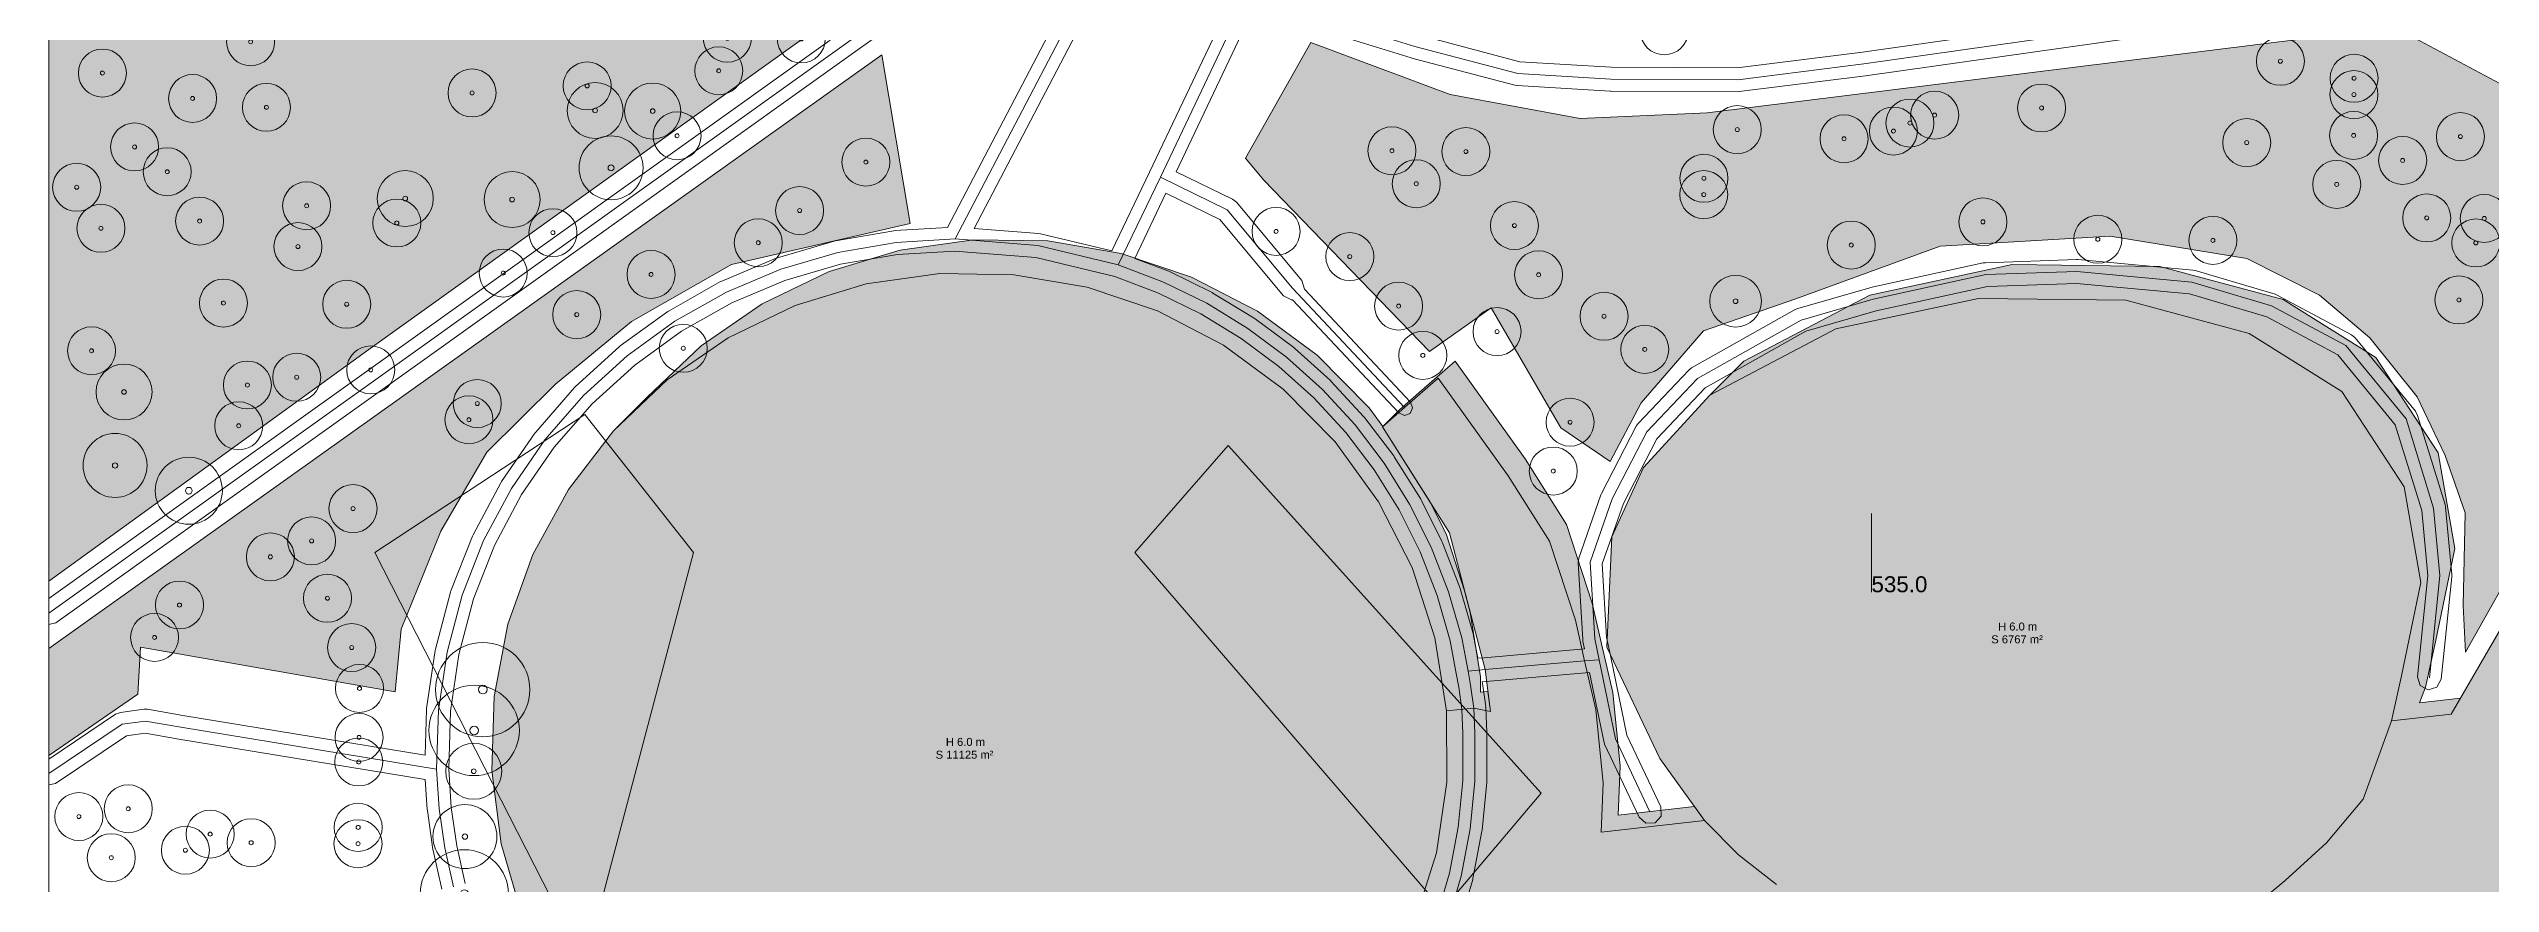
# Model space of a CAD drawing. Header units: metres. Extents: x -6 to 971, y -3 to 1031.
# Drawn here: x 0 to 305.1, y 154.2 to 258.5 of the extents above; entities that cross this region are included whole.
import ezdxf

# ---------------------------------------------------------------- set-up
doc = ezdxf.new("R2010")
doc.units = ezdxf.units.M
doc.header["$MEASUREMENT"] = 0
for name, color, linetype, lineweight, true_color in [('TPX_BUILDING_AREAS_TEXT', 7, 'CONTINUOUS', 0, 0x000000), ('TPX_BUILDING_HEIGHTS_TEXT', 7, 'CONTINUOUS', 0, 0x000000), ('TPX_BUILDINGS', 7, 'CONTINUOUS', 0, 0x000000), ('TPX_BUILDINGS_HATCH', 7, 'CONTINUOUS', 0, 0xf0f0f0), ('TPX_BUILDINGS_SHADOWS_HATCH', 7, 'CONTINUOUS', 0, 0x000000), ('TPX_BUILDINGS_SHADOWS_OUTLINES', 7, 'CONTINUOUS', 0, 0x000000), ('TPX_CONTOUR_LINES_5M', 7, 'CONTINUOUS', 0, 0x969696), ('TPX_CONTOUR_LINES_5M_TEXT', 7, 'CONTINUOUS', 0, 0x000000), ('TPX_FRAME_PROJECT', 7, 'CONTINUOUS', 0, 0x000000), ('TPX_ROADS_AXES', 7, 'CONTINUOUS', 0, 0x323232), ('TPX_ROADS_CONTOURS', 7, 'CONTINUOUS', 0, 0x646464), ('TPX_VEGETATION_GREEN_SPACES', 7, 'CONTINUOUS', 0, 0x58ba48), ('TPX_VEGETATION_GREEN_SPACES_HATCH', 7, 'CONTINUOUS', 0, 0x58ba48), ('TPX_VEGETATION_TREES_INDIVIDUAL', 7, 'CONTINUOUS', 0, 0x136734)]:
    doc.layers.add(name, color=color, linetype=linetype, lineweight=lineweight, true_color=true_color)
doc.styles.add('TPX_TEXTE', font='arial.ttf')

# ---------------------------------------------------------------- blocks, each defined once
blk = doc.blocks.new('TREETR003_CR040')
at = {"layer": 'TPX_VEGETATION_TREES_INDIVIDUAL'}
for radius in [4, 0.3333333333333333]:
    blk.add_circle((0, 0, 0.0361), radius, dxfattribs=at)
blk = doc.blocks.new('TREETR005_CR059')
at = {"layer": 'TPX_VEGETATION_TREES_INDIVIDUAL'}
for radius in [5.89, 0.5416666666666666]:
    blk.add_circle((0, 0, 0.0361), radius, dxfattribs=at)
blk = doc.blocks.new('TREETR004_CR042')
at = {"layer": 'TPX_VEGETATION_TREES_INDIVIDUAL'}
for radius in [4.19, 0.4166666666666667]:
    blk.add_circle((0, 0, 0.0361), radius, dxfattribs=at)
blk = doc.blocks.new('TREETR003_CR035')
at = {"layer": 'TPX_VEGETATION_TREES_INDIVIDUAL'}
for radius in [3.5, 0.2916666666666667]:
    blk.add_circle((0, 0, 0.0361), radius, dxfattribs=at)
blk = doc.blocks.new('TREETR004_CR040')
at = {"layer": 'TPX_VEGETATION_TREES_INDIVIDUAL'}
for radius in [4, 0.375]:
    blk.add_circle((0, 0, 0.0361), radius, dxfattribs=at)
blk = doc.blocks.new('TREETR003_CR032')
at = {"layer": 'TPX_VEGETATION_TREES_INDIVIDUAL'}
for radius in [3.23, 0.2916666666666667]:
    blk.add_circle((0, 0, 0.0361), radius, dxfattribs=at)
blk = doc.blocks.new('TREETR005_CR057')
at = {"layer": 'TPX_VEGETATION_TREES_INDIVIDUAL'}
for radius in [5.65, 0.5416666666666666]:
    blk.add_circle((0, 0, 0.0361), radius, dxfattribs=at)
blk = doc.blocks.new('TREETR003_CR030')
at = {"layer": 'TPX_VEGETATION_TREES_INDIVIDUAL'}
for radius in [3, 0.25]:
    blk.add_circle((0, 0, 0.0361), radius, dxfattribs=at)
blk = doc.blocks.new('TREETR005_CR055')
at = {"layer": 'TPX_VEGETATION_TREES_INDIVIDUAL'}
for radius in [5.51, 0.5]:
    blk.add_circle((0, 0, 0.0361), radius, dxfattribs=at)

msp = doc.modelspace()

# ---------------------------------------------------------------- hatches: boundary and pattern name
at = {"layer": 'TPX_BUILDINGS_HATCH'}
for points in [[(55.67190453025978, 177.52365274634212), (55.38223358604591, 168.28234644141048), (56.5293044707505, 159.11593408789486), (59.0960998198716, 150.24625940527767), (63.00785061332863, 141.86246938910335), (68.18052956077736, 134.18705244269222), (74.48192879173439, 127.40970678534359), (81.76983925316017, 121.67588873114437), (89.85419079277199, 117.13151617255062), (98.54469582054298, 113.90033884253353), (107.64085670921486, 112.0397011777386), (116.91335293266457, 111.59613580908626), (126.15179439994972, 112.59382982458919), (135.10696979973, 115.00191755499691), (143.59646507713478, 118.76672620978206), (151.38947197410744, 123.77962560858577), (160.16074272606056, 131.97535963263363), (166.00927063438576, 139.87766237463802), (170.4682578704087, 148.635664655827), (173.42039295646828, 157.9955575009808), (174.72072884056251, 166.81707258429378), (174.69132229301613, 175.73999757971615), (173.23740669700783, 184.86499757971615), (170.39207264396828, 193.64863844122738), (166.2013826033799, 201.90205068793148), (160.7876567504136, 209.40238542761654), (154.26417633506935, 215.98229665961117), (146.80165192100685, 221.47389097418636), (138.57122227165382, 225.75360651221126), (129.78241726371925, 228.70859594549984), (120.62615581962746, 230.28161020483822), (111.3413219115464, 230.42602510657161), (102.14797302696388, 229.12864656653255), (93.27627369377296, 226.4316041013226), (84.91830822441261, 222.39955969061702), (77.29530617210548, 217.14122934546322), (70.58052822563332, 210.75470895972103), (64.93840786430519, 203.41576261725277), (60.5046634337632, 195.3004319211468), (57.38640114280861, 186.59611768927425), (55.67190453025978, 177.52365274634212)], [(195.33907600853126, 197.49968786444515), (194.71882816764992, 183.71709699835628), (201.34428974601906, 169.78752393927425), (206.9471807143418, 162.04155225958675), (211.15666195366066, 157.7449757596478), (215.91751572105568, 154.0416590711102), (222.01429363701027, 149.88219137396663), (227.94609066459816, 146.4891058942303), (235.12252041313332, 144.10383768286556), (245.02821060630959, 141.80328817572445), (253.31735416862648, 141.6463553449139), (260.6162242552964, 143.0506693860516), (266.37228390190285, 145.30105562414974), (272.3100881240098, 148.5361840268597), (279.5093764922349, 154.5413348218426), (284.64728638145607, 159.22504778113216), (289.2374057433335, 164.68988580908626), (292.7774963042466, 174.47645921912044), (294.04740330192726, 180.12824506964535), (296.45680328819435, 191.80992193426937), (294.38846680137794, 203.76720686163753), (286.57575699302834, 215.69078703131527), (274.99426838371437, 222.93972940649837), (259.58247753593605, 227.08856649603695), (241.15586563560646, 227.32037325110286), (223.36059853050392, 223.50049658026546), (207.60957333061378, 215.2163769742474), (199.29950043174904, 206.1848885556683), (195.33907600853126, 197.49968786444515)], [(160.16074272606056, 131.97535963263363), (151.38947197410744, 123.77962560858577), (154.74324985954445, 120.10084696020931), (158.13500210258644, 116.38845415320247), (165.15814873191994, 108.9946276685223), (168.5416097304551, 105.41532583441585), (180.18463703605812, 115.57869024481624), (188.29796215507668, 111.05628366675228), (190.85051056358498, 102.68556375708431), (193.97678181144875, 105.23820085730404), (199.21724697563332, 85.63578863348812), (208.7230767867295, 87.5620514890179), (222.6292514464585, 89.12475366797298), (234.1354064604966, 87.99486322607845), (247.66770454857033, 85.50442381110042), (258.4717168471543, 82.03146810736507), (269.26918598625343, 76.87381429877132), (280.78599258873146, 94.86381406988949), (286.474307980272, 105.03993768896908), (301.58176895591896, 108.08758993353695), (307.1526078841416, 97.98108453955501), (315.12251755211037, 86.46613092627376), (320.29929157707375, 80.19847459997982), (327.49580093834084, 73.90041990485042), (330.56450458976906, 76.4425618192181), (332.4365491530625, 77.98750467505306), (335.9202670714585, 80.88036699499935), (338.19764801475685, 82.76503915991634), (342.4242877623765, 86.26041956152767), (348.1177339217393, 90.9721028348431), (340.7713994643418, 105.62892885413021), (329.5788774153916, 101.51296301092952), (323.65878197166603, 113.14130754675716), (335.41653725120705, 116.2986351987347), (333.0961923262803, 120.93178148474544), (328.29126450035255, 154.0635458966717), (329.52495285484474, 160.93492479529232), (318.3077754637925, 161.241733266972), (320.22125526878517, 174.12523241247982), (331.7704906127183, 173.50489683356136), (334.1974477431504, 187.02636118140072), (338.2318305632798, 194.4473225614056), (329.7112588546006, 195.42662401404232), (318.6515197417466, 196.17528791632503), (312.5955829283921, 196.59899301733822), (300.2528094908921, 175.31382627692074), (292.7774963042466, 174.47645921912044), (289.2374057433335, 164.68988580908626), (284.64728638145607, 159.22504778113216), (279.5093764922349, 154.5413348218426), (272.3100881240098, 148.5361840268597), (266.37228390190285, 145.30105562414974), (260.6162242552964, 143.0506693860516), (253.31735416862648, 141.6463553449139), (245.02821060630959, 141.80328817572445), (235.12252041313332, 144.10383768286556), (227.94609066459816, 146.4891058942303), (222.01429363701027, 149.88219137396663), (215.91751572105568, 154.0416590711102), (211.15666195366066, 157.7449757596478), (206.9471807143418, 162.04155225958675), (193.99931236717384, 160.56945200171322), (194.27818104240578, 166.69624872412533), (193.36126705619972, 175.9158579846844), (191.9450463912217, 181.98130197729915), (190.7875184676377, 187.06887407507747), (187.5409536025254, 196.94258756842464), (182.37331959221046, 205.1499306699261), (173.64431568596046, 217.34839124884456), (169.45425888511818, 213.67538042273372), (166.69304367515724, 211.25226183142513), (175.06724068138283, 197.9931284924969), (179.508261646959, 180.89226598944515), (180.16663071129005, 175.66538210120052), (178.0930947921006, 176.07318468298763), (174.69132229301613, 175.73999757971615), (174.72072884056251, 166.81707258429378), (173.42039295646828, 157.9955575009808), (170.4682578704087, 148.635664655827), (166.00927063438576, 139.87766237463802), (160.16074272606056, 131.97535963263363)]]:
    msp.add_hatch(color=256, dxfattribs=at).paths.add_polyline_path(points)
at = {"layer": 'TPX_BUILDINGS_SHADOWS_HATCH'}
for points in [[(74.82316872093361, 214.99734945502132), (70.58081432792824, 210.75499506201595), (77.29529949638527, 217.14123697485775), (84.91830345604103, 222.39956827368587), (93.2762698790757, 226.43161363806576), (102.14797111961525, 229.12865705695003), (111.34132095787209, 230.4260355969891), (120.62615677330177, 230.2816206952557), (129.7824201247422, 228.70860643591732), (138.5712260863511, 225.75361604895443), (146.80165668937843, 221.47390051092952), (154.26418205711525, 215.98230524268), (160.78766437980812, 209.40239305701107), (166.20139118644875, 201.9020573636517), (170.39208218071144, 193.64864320959896), (173.237416233751, 184.8650013944134), (174.69133087608498, 175.74000902380794), (178.0930947921006, 176.0731951734051), (180.16661926719826, 175.66539449896663), (179.85252090904396, 178.15905924048275), (178.94026752922218, 178.06970854010433), (178.93396374199074, 179.98263902869076), (177.64720913383644, 188.05850668158382), (176.94909569236916, 190.74670667853206), (174.6347140929429, 197.89127893652767), (172.59741589042824, 201.9036623975262), (166.6930350920884, 211.25225706305355), (169.45425316307228, 213.67538805212826), (173.64430901024025, 217.3483988782391), (182.3733281752793, 205.149936391972), (187.54096218559425, 196.94259329047054), (190.78752800438087, 187.06887693610042), (191.94505688163918, 181.9813048383221), (193.3612775466172, 175.91586084570736), (194.27819153282326, 166.69625063147396), (193.99932285759132, 160.569463445805), (206.9471625945298, 162.0415608426556), (205.69055172416847, 163.7788197537884), (196.12063309166115, 162.69077272620052), (196.39950176689308, 168.81756944861263), (195.48258778068703, 178.03717966284603), (194.066367115709, 184.10262270178646), (192.90883919212501, 189.19019479956478), (189.6622743270127, 199.06390829291195), (184.49464031669777, 207.2712513944134), (175.76563641044777, 219.46971197333187), (171.57557960960548, 215.79670114722103), (168.81436439964455, 213.37358255591244), (166.73041435691994, 211.28963442053646), (165.0302981993882, 213.64502592291683), (158.50681683036964, 220.22493810858577), (151.04429336998146, 225.71653242316097), (142.81386276695412, 229.99624796118587), (134.02505871269386, 232.95123739447445), (124.86879726860207, 234.52425165381283), (115.5839624068467, 234.66866655554622), (106.39061447593849, 233.37128801550716), (97.51891514274757, 230.6742455502972), (89.16094967338722, 226.64220018591732), (81.5379476210801, 221.38387079443783), (74.82316872093361, 214.99734945502132)], [(211.8522147795884, 219.459018423222), (207.609598126146, 215.21640176977962), (223.36059471580666, 223.50050611700863), (241.15586468193214, 227.32038374152035), (259.58247753593605, 227.08857698645443), (274.99427219841164, 222.93973894324154), (286.57576271507423, 215.69079561438411), (294.3884753844468, 203.76721258368343), (296.45681377861183, 191.809923841618), (294.04741379234474, 180.1282431622967), (292.7775087020127, 174.47647161688656), (300.2528037688462, 175.3138358136639), (301.42098995659035, 177.32837839331478), (296.3099727294175, 176.75585432257503), (297.0201367995469, 178.71910066809505), (298.29004475090187, 184.37088651861995), (300.69944473716896, 196.05256338324398), (298.63110825035255, 208.00984831061214), (290.81839844200294, 219.93342848028988), (279.236909832689, 227.18237085547298), (263.82511803123634, 231.33120794501156), (245.39850708458107, 231.56301470007747), (227.60323997947853, 227.74313802924007), (211.8522147795884, 219.459018423222)]]:
    msp.add_hatch(color=256, dxfattribs=at).paths.add_polyline_path(points)
at = {"layer": 'TPX_VEGETATION_GREEN_SPACES_HATCH'}
for points in [[(2.0780134946107864e-07, 302.1487090131268), (2.0780134946107864e-07, 191.97731943335384), (40.439037530799396, 221.28542967047542), (119.99506112851668, 278.30368871893734), (120.77304097928572, 282.5635849973187), (107.88814183988143, 292.64055223669857), (56.612887590308674, 331.53837938513607), (33.997184007545, 314.20927591528744), (16.14050790586043, 304.98132391180843), (1.4862177065806463, 302.2511679669842), (2.0780134946107864e-07, 302.1487090131268)], [(157.7239713332383, 259.34312887396663), (149.5627689025132, 244.86799211706966), (151.79597374412697, 242.14209051337093), (172.5463933608262, 220.66194982733577), (180.2674045226304, 226.16325445380062), (188.97869965049904, 211.11637373175472), (195.13276382896584, 206.94525690283626), (199.03205486747902, 214.24553938116878), (206.786807980272, 223.27126093115658), (218.33238026115578, 227.27287645544857), (236.38380428764503, 233.85021467413753), (257.63926311943214, 235.1098334332928), (274.72013756248634, 232.3083550473675), (283.79970547172707, 227.72135133948177), (290.0765685698716, 222.374208166264), (295.9895267150132, 215.0132576962933), (299.5094585082261, 207.6862904569134), (302.0066165587632, 200.52428693976253), (301.7616862914292, 188.93273992743343), (302.04084583732765, 183.08878774847835), (333.828592266771, 239.54599447455257), (293.21483704063576, 261.2047736188397), (207.26807114097755, 250.5333640119061), (191.3692998549668, 249.80999155249447), (175.14244171592873, 252.81402082648128), (157.7239713332383, 259.34312887396663)], [(1.444714143872261e-07, 183.52091570105404), (1.444714143872261e-07, 170.15167303290218), (11.110219146241434, 177.81810064520687), (11.463540221680887, 183.71141691412777), (43.28954329632688, 178.11902494635433), (44.02542033337522, 185.97054739203304), (49.00596442364622, 198.19280309882015), (54.73976626538206, 208.1023585340008), (63.33193221234251, 216.58791609015316), (72.8082734599011, 224.43321294989437), (85.30282988690306, 231.55128450598568), (107.6486979975598, 236.70173139777035), (104.11705794476438, 257.7730805417523), (1.444714143872261e-07, 183.52091570105404)]]:
    msp.add_hatch(color=256, dxfattribs=at).paths.add_polyline_path(points)

# ---------------------------------------------------------------- linework, layer by layer
at = {"layer": 'TPX_BUILDINGS', "elevation": 0.042100000000000005}
for points in [[(170.4682578704087, 148.635664655827), (173.42039295646828, 157.9955575009808), (174.72072884056251, 166.81707258429378), (174.69132229301613, 175.73999757971615), (173.23740669700783, 184.86499757971615), (170.39207264396828, 193.64863844122738), (166.2013826033799, 201.90205068793148), (160.7876567504136, 209.40238542761654), (154.26417633506935, 215.98229665961117), (146.80165192100685, 221.47389097418636), (138.57122227165382, 225.75360651221126), (129.78241726371925, 228.70859594549984), (120.62615581962746, 230.28161020483822), (111.3413219115464, 230.42602510657161), (102.14797302696388, 229.12864656653255), (93.27627369377296, 226.4316041013226), (84.91830822441261, 222.39955969061702), (77.29530617210548, 217.14122934546322), (70.58052822563332, 210.75470895972103), (64.93840786430519, 203.41576261725277), (60.5046634337632, 195.3004319211468), (57.38640114280861, 186.59611768927425), (55.67190453025978, 177.52365274634212), (55.38223358604591, 168.28234644141048), (56.5293044707505, 159.11593408789486), (59.0960998198716, 150.24625940527767)], [(272.3100881240098, 148.5361840268597), (279.5093764922349, 154.5413348218426), (284.64728638145607, 159.22504778113216), (289.2374057433335, 164.68988580908626), (292.7774963042466, 174.47645921912044), (294.04740330192726, 180.12824506964535), (296.45680328819435, 191.80992193426937), (294.38846680137794, 203.76720686163753), (286.57575699302834, 215.69078703131527), (274.99426838371437, 222.93972940649837), (259.58247753593605, 227.08856649603695), (241.15586563560646, 227.32037325110286), (223.36059853050392, 223.50049658026546), (207.60957333061378, 215.2163769742474), (199.29950043174904, 206.1848885556683), (195.33907600853126, 197.49968786444515), (194.71882816764992, 183.71709699835628), (201.34428974601906, 169.78752393927425), (206.9471807143418, 162.04155225958675), (211.15666195366066, 157.7449757596478), (215.91751572105568, 154.0416590711102)], [(215.91751572105568, 154.0416590711102), (211.15666195366066, 157.7449757596478), (206.9471807143418, 162.04155225958675), (193.99931236717384, 160.56945200171322), (194.27818104240578, 166.69624872412533), (193.36126705619972, 175.9158579846844), (191.9450463912217, 181.98130197729915), (190.7875184676377, 187.06887407507747), (187.5409536025254, 196.94258756842464), (182.37331959221046, 205.1499306699261), (173.64431568596046, 217.34839124884456), (169.45425888511818, 213.67538042273372), (166.69304367515724, 211.25226183142513), (175.06724068138283, 197.9931284924969), (179.508261646959, 180.89226598944515), (180.16663071129005, 175.66538210120052), (178.0930947921006, 176.07318468298763), (174.69132229301613, 175.73999757971615), (174.72072884056251, 166.81707258429378), (173.42039295646828, 157.9955575009808), (170.4682578704087, 148.635664655827)], [(312.5955829283921, 196.59899301733822), (300.2528094908921, 175.31382627692074), (292.7774963042466, 174.47645921912044), (289.2374057433335, 164.68988580908626), (284.64728638145607, 159.22504778113216), (279.5093764922349, 154.5413348218426), (272.3100881240098, 148.5361840268597)]]:
    msp.add_lwpolyline(points, dxfattribs=at)
at = {"layer": 'TPX_BUILDINGS_SHADOWS_OUTLINES', "elevation": 0.0391}
for points in [[(74.82316872093361, 214.99734945502132), (70.58081432792824, 210.75499506201595), (77.29529949638527, 217.14123697485775), (84.91830345604103, 222.39956827368587), (93.2762698790757, 226.43161363806576), (102.14797111961525, 229.12865705695003), (111.34132095787209, 230.4260355969891), (120.62615677330177, 230.2816206952557), (129.7824201247422, 228.70860643591732), (138.5712260863511, 225.75361604895443), (146.80165668937843, 221.47390051092952), (154.26418205711525, 215.98230524268), (160.78766437980812, 209.40239305701107), (166.20139118644875, 201.9020573636517), (170.39208218071144, 193.64864320959896), (173.237416233751, 184.8650013944134), (174.69133087608498, 175.74000902380794), (178.0930947921006, 176.0731951734051), (180.16661926719826, 175.66539449896663), (179.85252090904396, 178.15905924048275), (178.94026752922218, 178.06970854010433), (178.93396374199074, 179.98263902869076), (177.64720913383644, 188.05850668158382), (176.94909569236916, 190.74670667853206), (174.6347140929429, 197.89127893652767), (172.59741589042824, 201.9036623975262), (166.6930350920884, 211.25225706305355), (169.45425316307228, 213.67538805212826), (173.64430901024025, 217.3483988782391), (182.3733281752793, 205.149936391972), (187.54096218559425, 196.94259329047054), (190.78752800438087, 187.06887693610042), (191.94505688163918, 181.9813048383221), (193.3612775466172, 175.91586084570736), (194.27819153282326, 166.69625063147396), (193.99932285759132, 160.569463445805), (206.9471625945298, 162.0415608426556), (205.69055172416847, 163.7788197537884), (196.12063309166115, 162.69077272620052), (196.39950176689308, 168.81756944861263), (195.48258778068703, 178.03717966284603), (194.066367115709, 184.10262270178646), (192.90883919212501, 189.19019479956478), (189.6622743270127, 199.06390829291195), (184.49464031669777, 207.2712513944134), (175.76563641044777, 219.46971197333187), (171.57557960960548, 215.79670114722103), (168.81436439964455, 213.37358255591244), (166.73041435691994, 211.28963442053646), (165.0302981993882, 213.64502592291683), (158.50681683036964, 220.22493810858577), (151.04429336998146, 225.71653242316097), (142.81386276695412, 229.99624796118587), (134.02505871269386, 232.95123739447445), (124.86879726860207, 234.52425165381283), (115.5839624068467, 234.66866655554622), (106.39061447593849, 233.37128801550716), (97.51891514274757, 230.6742455502972), (89.16094967338722, 226.64220018591732), (81.5379476210801, 221.38387079443783)], [(211.8522147795884, 219.459018423222), (207.609598126146, 215.21640176977962), (223.36059471580666, 223.50050611700863), (241.15586468193214, 227.32038374152035), (259.58247753593605, 227.08857698645443), (274.99427219841164, 222.93973894324154), (286.57576271507423, 215.69079561438411), (294.3884753844468, 203.76721258368343), (296.45681377861183, 191.809923841618), (294.04741379234474, 180.1282431622967), (292.7775087020127, 174.47647161688656), (300.2528037688462, 175.3138358136639), (301.42098995659035, 177.32837839331478), (296.3099727294175, 176.75585432257503), (297.0201367995469, 178.71910066809505), (298.29004475090187, 184.37088651861995), (300.69944473716896, 196.05256338324398), (298.63110825035255, 208.00984831061214), (290.81839844200294, 219.93342848028988), (279.236909832689, 227.18237085547298), (263.82511803123634, 231.33120794501156), (245.39850708458107, 231.56301470007747), (227.60323997947853, 227.74313802924007)]]:
    msp.add_lwpolyline(points, close=True, dxfattribs=at)
at = {"layer": 'TPX_CONTOUR_LINES_5M', "elevation": 0.04810000000000001}
for points in [[(66.99864228098886, 212.8173719458282), (40.7455316229607, 195.54486348014325), (66.99864228098886, 144.0433170720935), (80.56464410782792, 195.54486348014325), (66.99864228098886, 212.8173719458282)], [(147.39701301819878, 208.92284340737388), (135.73553913610522, 195.54486348014325), (174.19646993058268, 150.8606510804966), (186.52101994212717, 165.46103832917288), (147.39701301819878, 208.92284340737388)], [(227.79538375535049, 200.4099552729167), (227.79538375535049, 190.57141077937558), (227.79538375535049, 200.4099552729167)]]:
    msp.add_lwpolyline(points, dxfattribs=at)
at = {"layer": 'TPX_FRAME_PROJECT', "elevation": 0.0001}
msp.add_lwpolyline([(0, 0), (964.7804488462862, 0), (964.7804488462862, 1022.8500551260076), (0, 1022.8500551260076)], close=True, dxfattribs=at)
at = {"layer": 'TPX_ROADS_AXES', "elevation": 0.030099999999999995}
for points in [[(128.79396816703957, 280.4029118558392), (134.71451088401955, 275.84605379309505), (145.55385395500343, 270.0893256207928), (150.72613140556496, 267.3685128232464), (161.49912067863625, 261.6789414426312), (170.72930332634132, 258.8305899640545), (183.60173508140724, 255.43749113287777), (195.2075729033677, 254.73887510504574), (211.0892295500962, 254.67545004095882), (226.85628887626808, 256.64152307715267), (298.45753666374367, 266.8407160779461), (316.35993763420265, 269.86163873877376), (367.20987888786476, 276.46908350195736), (493.9858350417344, 296.0845133801922)], [(-1.6886042430996895e-07, 187.94958849158138), (98.53233892720891, 258.4140717526898), (122.48639089864446, 275.5420538922772), (128.79396803182317, 280.4029118558392)], [(113.25918289634865, 234.75258321966976), (134.71451088401955, 275.84605379309505)], [(133.6673421523301, 231.50887651648372), (138.92293831321876, 242.47603960242122), (150.72613140556496, 267.3685128232464)], [(155.44789120170753, 228.61783380713314), (147.28917690727394, 238.3834511777386), (138.92293831321876, 242.47603960242122)], [(48.471880879136734, 168.45946188177913), (48.69562336418312, 175.8171145459637), (49.77058216545265, 183.08901567663997), (51.65782734367531, 190.20903272833675), (54.34661575767677, 197.05534715857357), (57.807589497300796, 203.56173486914486), (61.98235603782814, 209.62900133337826), (66.83198734733742, 215.1910159131512), (72.27905174705666, 220.15984983649105), (78.25601002189796, 224.48073263373226), (84.69542976829689, 228.10997362341732), (91.50084206077736, 230.9709107419476), (98.59556290123146, 233.0531975766644), (105.8834418914048, 234.3134181043133), (113.25918289634865, 234.75258321966976), (123.59072586509865, 233.94417925085872), (133.6673421523301, 231.50887651648372), (139.3047475478379, 229.37105531897396), (144.71699425193947, 226.71444578375667), (149.86611172172707, 223.57266206946224), (154.694878544542, 219.96842069830745), (159.17489620659035, 215.93524618353695), (163.24904629203957, 211.50693769659847), (166.88893124077003, 206.7170168897137), (170.07582947227638, 201.6100012799725), (172.77187630150001, 196.23058767523617), (174.94888206932228, 190.63446588721126), (176.59759518119972, 184.85497732367367), (177.37155815574806, 180.70213670935482), (177.69939800712746, 178.94771928992122), (178.0930947921006, 176.07318468298763)], [(192.61882492515724, 194.35570879187435), (195.4037580153672, 202.25411672797054), (199.72507282707375, 210.63659258093685), (206.05962845298927, 217.31501741614193), (218.99623962852638, 224.6174370786175), (228.0010718962876, 227.22463484015316), (242.0937986037461, 230.29299802985042), (253.451602902147, 230.68305463995785), (267.8374557158677, 229.37045450415462), (277.80371662590187, 226.40431089606136), (287.0710296294419, 221.42757291998714), (294.61328503105324, 212.25541944708675), (298.05823799583595, 201.0940968533978), (298.82960506889503, 192.662857725285), (297.52002331230324, 179.86225481238216)], [(155.44789120170753, 228.61783380713314), (169.45425888511818, 213.67538042273372)], [(200.11221786949318, 163.0934865018353), (195.79596706840675, 172.2348105451092), (193.74639030906837, 182.14139433111995), (193.20644661400001, 184.74022836890072), (192.61882492515724, 194.35570879187435)], [(177.37155815574806, 180.70213670935482), (179.508261646959, 180.89226598944515), (191.9450463912217, 181.98130197729915), (193.74639030906837, 182.14139433111995)], [(48.471880680997856, 168.45946188177913), (16.49874854751397, 173.6874758740887), (12.064082867582329, 174.4615695020184), (9.159545666654594, 174.06824465002865), (-2.3178290575742722e-07, 167.89082021918148)], [(178.0930947921006, 176.07318468298763), (178.23556992027443, 172.95720834936947), (178.22589203331154, 166.94975729193538), (177.64207073661964, 160.96997328009456), (176.5133533141343, 155.07299776282161), (174.8305911681382, 149.30325479712337), (172.62303253624123, 143.7158829709515), (169.90067287895363, 138.35512323584408), (166.68308254692238, 133.26512594427913), (163.0186547896592, 128.50084657873958), (158.9171743056504, 124.0843607923016), (154.74324985954445, 120.10084696020931)], [(50.57102772209328, 153.75298471655697), (49.497377361985855, 158.59592027869076), (48.797697033616714, 163.50177355017513), (48.471880879136734, 168.45946188177913)]]:
    msp.add_lwpolyline(points, dxfattribs=at)
at = {"layer": 'TPX_ROADS_CONTOURS', "elevation": 0.027099999999999996}
for points in [[(132.8024554567528, 275.4248531735502), (112.32247212697985, 236.19946560030803), (105.79428723623278, 235.81076606875286), (105.6278548555565, 235.79148277407512), (98.33997586538317, 234.5312622464262), (98.17313435842516, 234.49248680239543), (91.07841351797106, 232.41020092135295), (90.91953328420641, 232.3536909497343), (84.11412099172594, 229.4927528775297), (83.95894864370348, 229.41672310000286), (77.51952889730455, 225.7874821103178), (77.37721398641588, 225.69634613161907), (71.40025571157457, 221.37546428805217), (71.26815465261461, 221.26804145937786), (65.82109025289537, 216.299207536038), (65.70139840414049, 216.1767986691557), (60.851767094631214, 210.61478408938274), (60.74662831594469, 210.47928127413616), (56.57186177541735, 204.41201480990276), (56.483292134304065, 204.26617511874065), (53.022317441005725, 197.75978645449504), (52.95043042470934, 197.60367759829387), (50.261642010707874, 190.75736412173137), (50.2078976946068, 190.59335407381877), (48.32065251638414, 183.47333606844768), (48.28670743276598, 183.30836662417278), (47.21174863149645, 176.03646644717082), (47.19631627370836, 175.86270794039592), (47.02460339834215, 170.216030923184), (16.748753102321643, 175.1665171063505), (12.322015316982288, 175.9392269528471), (11.86279443075182, 175.94800266390666), (8.958257229824085, 175.55467781191692), (8.320827992458362, 175.3118494427763), (-4.4534681364893913e-07, 169.70007595187053), (-4.4534681364893913e-07, 166.47662624483928), (0.838717968959827, 166.64721569186077), (9.7078976946068, 172.62880977755412), (12.035081418056507, 172.94395145541057), (16.25669434835436, 172.20713504916057), (47.053288968105335, 167.17150005465373), (47.30092576314928, 163.40340694552287), (47.31272366811754, 163.28998455172405), (48.01240399648668, 158.38413128023967), (48.03293278982164, 158.27126201754436), (49.10658410360338, 153.42832550173625)], [(97.65987637807848, 259.6342390454374), (-4.4534681364893913e-07, 189.79368862276897), (-4.4534681364893913e-07, 186.52691253786907), (0.8725476579857059, 186.7294815457426), (99.40488675405504, 257.193964806851), (123.35885384847643, 274.32188591128215)], [(298.2269416170311, 268.3230102933012), (226.65771153738024, 258.1283777630888), (210.99905064870836, 256.1758221066557), (195.2556681947899, 256.2386949933134), (183.840285809536, 256.9258469021879), (173.04608968069078, 259.7711351788603)], [(176.27059701253893, 148.8832729733549), (177.95335915853502, 154.65301689272746), (177.98660901357653, 154.79100784426555), (179.11532643606188, 160.6879833615385), (179.13497212697985, 160.82421764498577), (179.71879342367174, 166.80400070315227), (179.72588971426012, 166.94734081393108), (179.735567601223, 172.95479187136516), (179.7340035753441, 173.0257223523222), (179.5915294008446, 176.14169868594036), (179.56092313100817, 176.20698341494426), (179.57922128011705, 176.27672561770305), (179.1855235414696, 179.15126022463664), (179.14936688711168, 179.35440334444866), (179.64016488363268, 179.39807590609416), (192.07589486410143, 180.4870203412138), (192.54821446706774, 180.5289953625761), (194.32707455923082, 171.93091091280803), (194.43956616689684, 171.59436020022258), (198.75581696798326, 162.45303615694866), (199.60596421529772, 161.68149932986125), (200.7526688890648, 161.73708614474162), (201.5242047624779, 162.58723339205608), (201.46861890127184, 163.73393711214885), (197.22865918447496, 172.71368583803996), (195.21528294851305, 182.44529327517375), (194.6970630006981, 184.93957122927532), (194.1345801668358, 194.14369186526164), (196.78417638113024, 201.6582678235136), (200.9604268388939, 209.75934967165813), (206.9930186586571, 216.11941799288616), (219.58134129812242, 223.22523578768596), (228.3696294145775, 225.76973804598674), (242.28060677816393, 228.79852947359905), (253.4090285616112, 229.18070873385295), (267.552576573391, 227.89021667605266), (277.22900727560045, 225.01033195620403), (286.10049680044176, 220.2461594021879), (293.2671065645409, 211.53082927828655), (296.57875016500475, 200.80141433840618), (297.3226018266869, 192.67093166476116), (296.02781251241686, 180.0149172223173), (296.3569226579857, 178.91505035525188), (297.3673615770531, 178.37004360323772), (298.4672274904442, 178.69915279513225), (299.0122351961327, 179.70959171419963), (300.3218169527245, 192.51019462710246), (300.32336667348864, 192.7995203412138), (299.55199864675524, 201.23075946932659), (299.4915194826317, 201.53648075228557), (296.0465674715233, 212.69780334597453), (295.7718797044945, 213.2081306851469), (288.22962430288317, 222.3802841580473), (287.7807030992699, 222.74907383089885), (278.51338914205553, 227.72581180697307), (278.2315965013695, 227.841989365872), (268.2653355913353, 230.80813297396526), (267.97375348379137, 230.86424907809123), (253.58790067007067, 232.17684921389446), (253.40011933614733, 232.18217071658), (242.04231503774645, 231.79211410647258), (241.77468446065905, 231.75866016512737), (227.68195775320055, 228.69029792910442), (227.58390572835924, 228.6654585278593), (218.579073460598, 226.05825981264934), (218.25888684560778, 225.9236954129301), (205.32227567007067, 218.62127575045452), (204.9713197069359, 218.34728893404827), (198.63676408102037, 211.6688640988432), (198.39180997182848, 211.32391342287883), (194.07049516012194, 202.94143756991252), (193.989118130703, 202.75291046267375), (191.20418599416735, 194.85450252657756), (191.12161877920153, 194.26421150332317), (191.7092404680443, 184.64873108034953), (191.73780968954088, 184.43509849673137), (191.93493226339342, 183.48631557589397), (179.37741425802233, 182.38654789095744), (178.59641412069323, 182.31705459719524), (178.07220414449694, 185.12979969149455), (178.04005006124498, 185.26646598940715), (176.39133790304186, 191.04595455294475), (176.34682706167223, 191.17829593783244), (174.16982034017565, 196.77441677218303), (174.11288407613756, 196.90267166262493), (171.41683724691393, 202.28208526736125), (171.34838536550524, 202.4041059887968), (168.1614871339989, 207.511121598538), (168.0832286195946, 207.6245706952177), (164.44334462453844, 212.41449054842815), (164.3529296236229, 212.52253612643108), (160.2787795381737, 216.95084556704387), (160.1785025911522, 217.0500439084135), (155.69848492910387, 221.083218423184), (155.59211495687487, 221.17048915987834), (150.76334813405992, 224.7747295773588), (150.64739945699694, 224.853126374539), (145.49828198720934, 227.99491008883342), (145.3779416399193, 228.0609777844511), (139.96569493581774, 230.71758731966838), (139.83661893178942, 230.77359375124797), (135.72543862630846, 232.33263954287395), (139.6221528368187, 240.46414264803752), (146.34295514394762, 237.1764677441679), (154.29676011373522, 227.65611824160442), (155.3139539079857, 227.12382587557659), (155.4405398683739, 227.16344055300578), (168.72466901113512, 212.9914959347807), (169.42194035818102, 212.67590316897258), (170.1381440477562, 212.9457901394926), (170.45373681356432, 213.6430614865385), (170.1838498430443, 214.3592651761137), (156.94081261922838, 228.48737224703655), (156.5990224199486, 229.5795496380888), (148.4403071718407, 239.34516700869426), (147.94830754568102, 239.73087391024455), (140.91317227651598, 243.17231449251994), (151.41048577596666, 265.3107384121977)], [(161.0568147020531, 260.2456358349882), (170.28699734975817, 257.39728340273723), (170.346971066494, 257.3801334775053), (183.21940377523424, 253.98703560000286), (183.51160577108385, 253.94020160799846), (195.1174435930443, 253.24158558016643), (195.20158246328356, 253.238886681851), (211.08323911001207, 253.1754625714384), (211.27483418752672, 253.1869772351347), (227.0418935136986, 255.15305027132854), (227.06782010366442, 255.1565130627714), (298.0195088701439, 265.2631796277128)], [(52.02252057363512, 154.13606437807903), (50.974245579738636, 158.8645370877348), (50.290726216335315, 163.65707763796672), (49.973377736110706, 168.48590931063518), (50.19227460195543, 175.68419250613078), (51.24212315847399, 182.78622421389446), (53.085610898036975, 189.74115833407268), (55.71133664419176, 196.42689975863323), (59.0917563753319, 202.78185257082805), (63.169394047756214, 208.70795902376994), (67.90622857381823, 214.1406076825224), (73.22695115377428, 218.99419292574748), (79.06621888448717, 223.21553501253948), (85.35651830007555, 226.76073249941692), (92.00430253316881, 229.55540451174602), (98.93567994405748, 231.58974918490276), (106.05635217000963, 232.82105621462688), (113.24518826772692, 233.24909290438518), (123.35454228689196, 232.45807537203655), (133.22347977926256, 230.072964516934), (138.70702222158434, 227.9934910214506), (143.99436333944323, 225.39819034701213), (149.0250192003441, 222.32868751650676), (153.74245408346178, 218.80754646426067), (158.1188159303856, 214.8676880276762), (162.09741547872545, 210.54323562746868), (165.65289548208239, 205.86438831454143), (168.76619866659166, 200.8753088391386), (171.3993964510155, 195.6212976849638), (173.52559903432848, 190.15577015047893), (175.13586095144274, 184.5110691464506), (175.8969493227196, 180.42731460696086), (176.21822026540758, 178.7080429471098), (176.59775975515367, 175.93687805300578), (176.7355141954613, 172.92414077883586), (176.726009877224, 167.0240133679472), (176.15586331655504, 161.1842983639799), (175.0534549074364, 155.424771157559), (173.4100222902489, 149.7898777402006)]]:
    msp.add_lwpolyline(points, dxfattribs=at)
msp.add_lwpolyline([(115.63963654806139, 236.07090744143352), (135.34504750539782, 273.81275447970256), (144.85028031637194, 268.7645672238432), (148.75424054433824, 266.71092399721965), (137.56890347768785, 243.1214836514555), (132.839402707119, 233.2521570599638), (123.94309857656481, 235.40220340853557), (123.70773652364733, 235.43960842257366)], close=True, dxfattribs=at)
at = {"layer": 'TPX_VEGETATION_GREEN_SPACES', "elevation": 0.0031}
for points in [[(2.0780134946107864e-07, 302.1487090131268), (2.0780134946107864e-07, 191.97731943335384), (40.439037530799396, 221.28542967047542), (119.99506112851668, 278.30368871893734), (120.77304097928572, 282.5635849973187), (107.88814183988143, 292.64055223669857), (56.612887590308674, 331.53837938513607), (33.997184007545, 314.20927591528744), (16.14050790586043, 304.98132391180843), (1.4862177065806463, 302.2511679669842)], [(157.7239713332383, 259.34312887396663), (149.5627689025132, 244.86799211706966), (151.79597374412697, 242.14209051337093), (172.5463933608262, 220.66194982733577), (180.2674045226304, 226.16325445380062), (188.97869965049904, 211.11637373175472), (195.13276382896584, 206.94525690283626), (199.03205486747902, 214.24553938116878), (206.786807980272, 223.27126093115658), (218.33238026115578, 227.27287645544857), (236.38380428764503, 233.85021467413753), (257.63926311943214, 235.1098334332928), (274.72013756248634, 232.3083550473675), (283.79970547172707, 227.72135133948177), (290.0765685698716, 222.374208166264), (295.9895267150132, 215.0132576962933), (299.5094585082261, 207.6862904569134), (302.0066165587632, 200.52428693976253), (301.7616862914292, 188.93273992743343), (302.04084583732765, 183.08878774847835), (333.828592266771, 239.54599447455257), (293.21483704063576, 261.2047736188397), (207.26807114097755, 250.5333640119061), (191.3692998549668, 249.80999155249447), (175.14244171592873, 252.81402082648128)], [(1.444714143872261e-07, 183.52091570105404), (1.444714143872261e-07, 170.15167303290218), (11.110219146241434, 177.81810064520687), (11.463540221680887, 183.71141691412777), (43.28954329632688, 178.11902494635433), (44.02542033337522, 185.97054739203304), (49.00596442364622, 198.19280309882015), (54.73976626538206, 208.1023585340008), (63.33193221234251, 216.58791609015316), (72.8082734599011, 224.43321294989437), (85.30282988690306, 231.55128450598568), (107.6486979975598, 236.70173139777035), (104.11705794476438, 257.7730805417523)]]:
    msp.add_lwpolyline(points, close=True, dxfattribs=at)

# ---------------------------------------------------------------- block references
at = {"layer": 'TPX_VEGETATION_TREES_INDIVIDUAL'}
for name, p in [('TREETR003_CR030', (25.223464669950772, 259.41368852136657, 0.0361)), ('TREETR003_CR030', (84.80040578707121, 259.86432902514935, 0.0361)), ('TREETR003_CR030', (94.04358172608772, 259.7757099135779, 0.0361)), ('TREETR003_CR030', (201.90019814332481, 260.78627330623567, 0.0361)), ('TREETR003_CR030', (278.8972913165344, 256.9830688489601, 0.0361)), ('TREETR003_CR030', (6.697886118781753, 255.5033219344914, 0.0361)), ('TREETR003_CR030', (67.2822737073875, 253.9001459516585, 0.0361)), ('TREETR003_CR030', (83.73419291095342, 255.78644560277462, 0.0361)), ('TREETR003_CR030', (288.1209074881044, 254.85075252782553, 0.0361)), ('TREETR003_CR030', (17.965694211481605, 252.32912913057953, 0.0361)), ('TREETR003_CR030', (27.19907451060135, 251.2185192545876, 0.0361)), ('TREETR003_CR030', (52.894189849554095, 253.0161039014347, 0.0361)), ('TREETR003_CR035', (68.27989451366011, 250.82449779938906, 0.0361)), ('TREETR003_CR035', (75.46903772925725, 250.75556022766978, 0.0361)), ('TREETR003_CR030', (249.05503469961695, 251.13653908250853, 0.0361)), ('TREETR003_CR030', (288.1013497932581, 252.80688759079203, 0.0361)), ('TREETR003_CR030', (78.52070266800001, 247.66021668398753, 0.0361)), ('TREETR003_CR030', (211.0259362788638, 248.4345639036037, 0.0361)), ('TREETR003_CR030', (224.367415417335, 247.28478539502248, 0.0361)), ('TREETR003_CR030', (230.53932209010236, 248.24771868158132, 0.0361)), ('TREETR003_CR030', (232.60314678912982, 249.24998592119664, 0.0361)), ('TREETR003_CR030', (235.6939911780064, 250.24242086755112, 0.0361)), ('TREETR003_CR030', (288.05245558626484, 247.6972235511057, 0.0361)), ('TREETR003_CR030', (301.40371794305975, 247.56947415834293, 0.0361)), ('TREETR003_CR030', (10.717719416657928, 246.2665036143735, 0.0361)), ('TREETR004_CR040', (70.2653383516008, 243.65126527287066, 0.0361)), ('TREETR003_CR030', (102.1127896240796, 244.36794726736844, 0.0361)), ('TREETR003_CR030', (167.86171034979634, 245.78191601345316, 0.0361)), ('TREETR003_CR030', (177.1048964788788, 245.69336881767958, 0.0361)), ('TREETR003_CR030', (274.69141282950295, 246.80305645009503, 0.0361)), ('TREETR003_CR030', (294.1852419684874, 244.57246067887172, 0.0361)), ('TREETR003_CR030', (3.479542311397381, 241.22581374179572, 0.0361)), ('TREETR003_CR030', (14.796389016264584, 243.16128600994125, 0.0361)), ('TREETR003_CR030', (170.90361245989334, 241.66466448642313, 0.0361)), ('TREETR003_CR030', (206.85913558595348, 242.342303420417, 0.0361)), ('TREETR003_CR030', (285.9397410317324, 241.5852787317708, 0.0361)), ('TREETR003_CR030', (32.216538744280115, 238.90605044504628, 0.0361)), ('TREETR003_CR035', (44.550601044960786, 239.8097681030631, 0.0361)), ('TREETR003_CR035', (57.90188146464061, 239.68171585258096, 0.0361)), ('TREETR003_CR030', (93.83783766377019, 238.3151080389507, 0.0361)), ('TREETR003_CR030', (206.8395624703262, 240.29843570152298, 0.0361)), ('TREETR003_CR030', (6.511578777397517, 236.0865767863579, 0.0361)), ('TREETR003_CR030', (18.845647563110106, 236.9902653284371, 0.0361)), ('TREETR003_CR030', (43.49417312187143, 236.75381525978446, 0.0361)), ('TREETR003_CR030', (62.99778822757071, 235.54473107960075, 0.0361)), ('TREETR003_CR030', (153.38550407544244, 235.70033147744834, 0.0361)), ('TREETR003_CR030', (183.1789212129661, 236.43693625275046, 0.0361)), ('TREETR003_CR030', (241.72892961470643, 236.89829114126042, 0.0361)), ('TREETR003_CR030', (297.1978577740374, 237.3894447418861, 0.0361)), ('TREETR003_CR030', (304.3870058225584, 237.32066085888073, 0.0361)), ('TREETR003_CR030', (31.140500618261285, 233.80622857855633, 0.0361)), ('TREETR003_CR030', (88.66353844181867, 234.2766011673957, 0.0361)), ('TREETR003_CR030', (162.59932697069598, 232.5459680701606, 0.0361)), ('TREETR003_CR030', (225.26723347749794, 233.98981143068522, 0.0361)), ('TREETR003_CR030', (256.0876646017423, 234.716785333585, 0.0361)), ('TREETR003_CR030', (270.4659656942822, 234.57916737440974, 0.0361)), ('TREETR003_CR030', (303.33065263042226, 234.26468443777412, 0.0361)), ('TREETR003_CR030', (56.7866523800767, 230.4941519233398, 0.0361)), ('TREETR003_CR030', (75.27305605838774, 230.3168747620657, 0.0361)), ('TREETR003_CR030', (186.20125482411822, 230.2758161132224, 0.0361)), ('TREETR003_CR030', (21.828671733266674, 226.74135366082191, 0.0361)), ('TREETR003_CR030', (37.23401492816629, 226.59357041446492, 0.0361)), ('TREETR003_CR030', (168.70271780574694, 226.35532242106274, 0.0361)), ('TREETR003_CR032', (210.8204269129783, 226.97394590778276, 0.0361)), ('TREETR003_CR030', (301.20816699566785, 227.13079434912652, 0.0361)), ('TREETR003_CR030', (65.98085457488196, 225.29583188612014, 0.0361)), ('TREETR003_CR030', (180.9976213144255, 223.17145635467023, 0.0361)), ('TREETR003_CR030', (194.3684932292672, 225.0874455627054, 0.0361)), ('TREETR003_CR030', (5.337470967322588, 220.7673973403871, 0.0361)), ('TREETR003_CR030', (79.2929576865863, 221.0800631842576, 0.0361)), ('TREETR003_CR030', (171.72504630981712, 220.19419227261096, 0.0361)), ('TREETR003_CR030', (199.4644573671976, 220.9505222234875, 0.0361)), ('TREETR003_CR030', (30.98364835191751, 217.45525587489828, 0.0361)), ('TREETR003_CR030', (40.23666447668802, 218.38852788042277, 0.0361)), ('TREETR003_CR035', (9.396538437984418, 215.61829728959128, 0.0361)), ('TREETR003_CR030', (24.811701933620498, 216.49243334168568, 0.0361)), ('TREETR003_CR030', (53.54876731697004, 214.1727244919166, 0.0361)), ('TREETR003_CR030', (23.735658405930735, 211.39260145742446, 0.0361)), ('TREETR003_CR030', (52.502140922588296, 212.13870059419423, 0.0361)), ('TREETR003_CR030', (190.1331577024539, 211.84162332303822, 0.0361)), ('TREETR003_CR040', (8.281265892204829, 206.43071638327092, 0.0361)), ('TREETR003_CR030', (188.0203803499462, 205.7296752575785, 0.0361)), ('TREETR004_CR042', (17.495076167106163, 203.27621920173988, 0.0361)), ('TREETR003_CR030', (38.01597375457641, 201.03529671626166, 0.0361)), ('TREETR003_CR030', (32.841635068529285, 196.9968014410697, 0.0361)), ('TREETR003_CR030', (27.68689946498489, 195.00218458939344, 0.0361)), ('TREETR003_CR030', (34.827066744386684, 189.8235262199305, 0.0361)), ('TREETR003_CR030', (16.3307867978001, 188.97893195413053, 0.0361)), ('TREETR003_CR030', (13.21048776153475, 184.92073459271342, 0.0361)), ('TREETR003_CR030', (37.84933082386851, 183.66233514808118, 0.0361)), ('TREETR005_CR059', (54.232757516379934, 178.39502706890926, 0.0361)), ('TREETR003_CR030', (38.82734575733775, 178.54278401378542, 0.0361)), ('TREETR005_CR057', (53.15672492998419, 173.29517467925325, 0.0361)), ('TREETR003_CR030', (38.76853136357386, 172.4111409825273, 0.0361)), ('TREETR003_CR030', (38.739124190062284, 169.34531816560775, 0.0361)), ('TREETR003_CR035', (53.107719825871754, 168.1854701046832, 0.0361)), ('TREETR003_CR030', (3.751519494340755, 162.52672496251762, 0.0361)), ('TREETR003_CR030', (9.923499115044251, 163.48954138625413, 0.0361)), ('TREETR003_CR030', (20.16437641932862, 160.32518149679527, 0.0361)), ('TREETR003_CR030', (25.28971903747879, 159.2539760018699, 0.0361)), ('TREETR003_CR030', (38.641100390523206, 159.12590250652283, 0.0361)), ('TREETR003_CR030', (38.66070513660088, 161.16978640994057, 0.0361)), ('TREETR003_CR040', (52.00228254758986, 160.0197876128368, 0.0361)), ('TREETR003_CR030', (7.810609293461312, 157.37759742001072, 0.0361)), ('TREETR003_CR030', (17.06367978930939, 158.31085659284145, 0.0361)), ('TREETR005_CR055', (51.93367488589138, 152.8661917457357, 0.0361))]:
    msp.add_blockref(name, p, dxfattribs=at)

# ---------------------------------------------------------------- texts
at = {"layer": 'TPX_BUILDING_AREAS_TEXT', "style": 'TPX_TEXTE'}
for s, p in [('S 6767 m²', (242.76676869678778, 184.1873566951137, 0.04510000000000001)), ('S 11125 m²', (110.8396172717175, 169.75797160684792, 0.04510000000000001))]:
    msp.add_text(s, height=1, dxfattribs=at).set_placement(p)
at = {"layer": 'TPX_BUILDING_HEIGHTS_TEXT', "style": 'TPX_TEXTE'}
for p in [(243.61676869678777, 185.78735669511371, 0.04510000000000001), (112.1146172717175, 171.35797160684794, 0.04510000000000001)]:
    msp.add_text('H 6.0 m', height=1, dxfattribs=at).set_placement(p)
at = {"layer": 'TPX_CONTOUR_LINES_5M_TEXT', "style": 'TPX_TEXTE'}
msp.add_text('535.0', height=2, dxfattribs=at).set_placement((227.79538375535049, 190.57141077937558, 0.04810000000000001))

doc.saveas('drawing.dxf')
